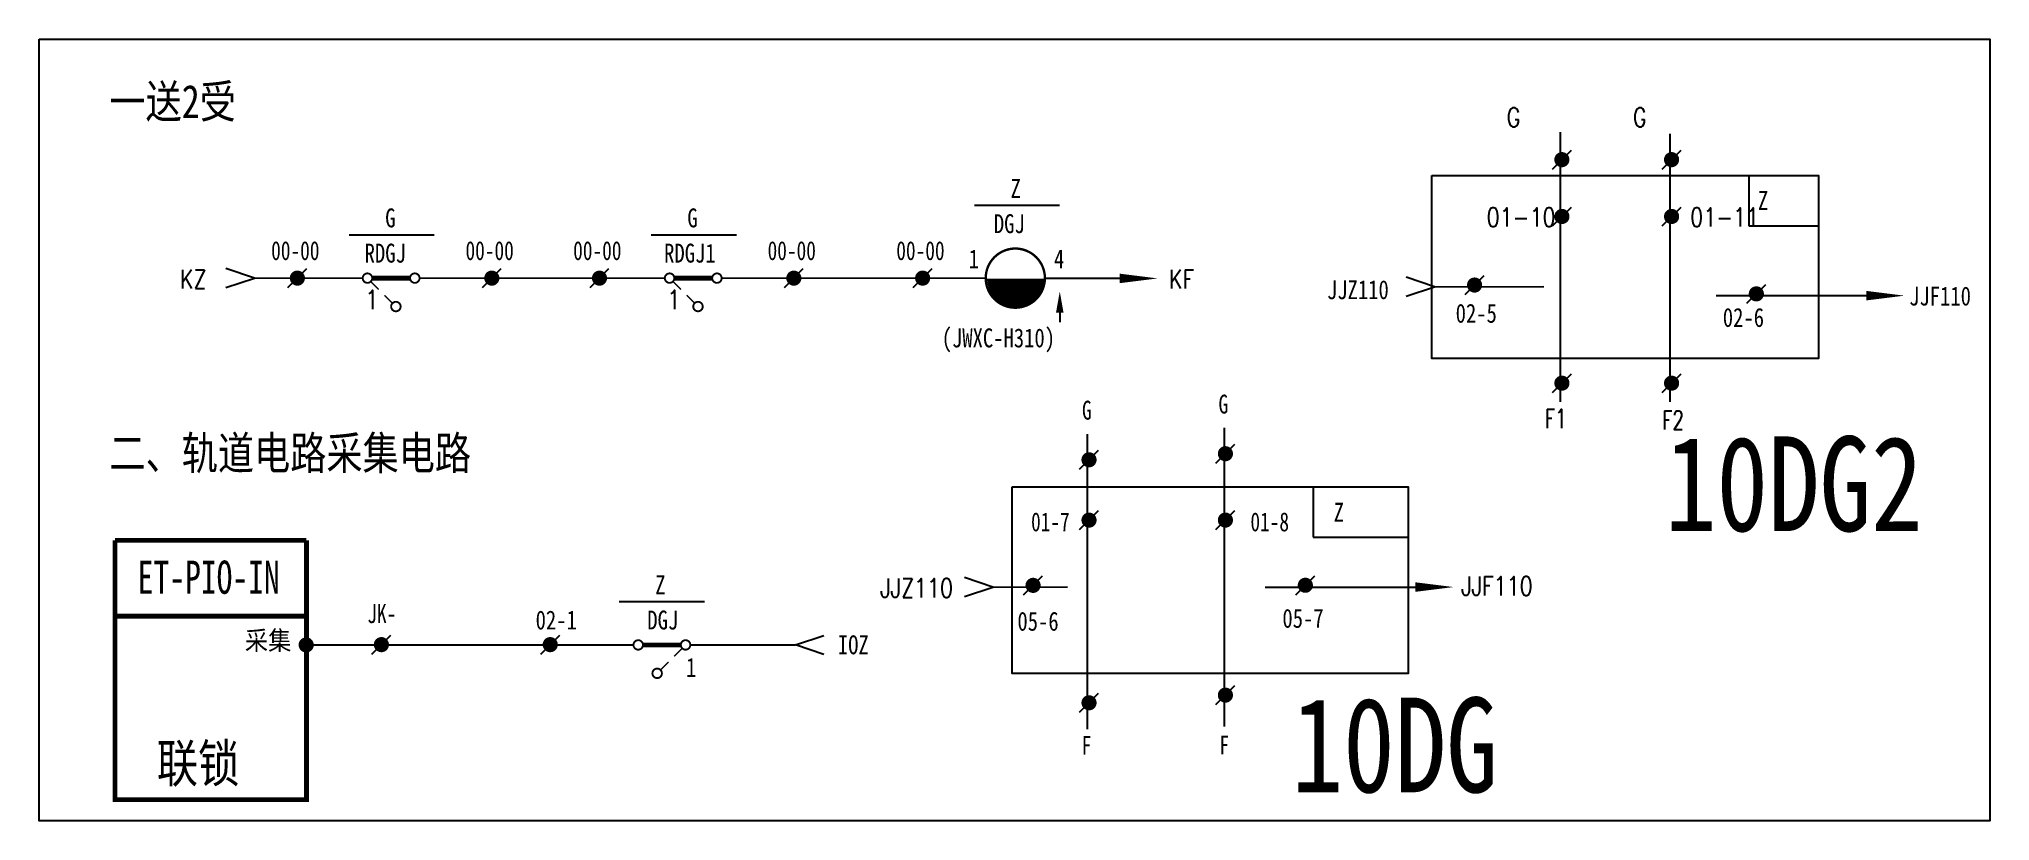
# Model space of a CAD drawing. Extents: x 0 to 206, y 0 to 83.
import ezdxf
from ezdxf.enums import TextEntityAlignment as Align

# ---------------------------------------------------------------- set-up
doc = ezdxf.new("R2010")
doc.units = 0
doc.linetypes.add('DASHED', pattern=[0.75, 0.5, -0.25])
doc.layers.get('0').update_dxf_attribs({"linetype": 'CONTINUOUS'})
doc.layers.add('TIE', color=7, linetype='CONTINUOUS')
doc.layers.add('更换说明', color=6, linetype='CONTINUOUS')
doc.styles.add('CHINESE', font='SimSun.ttf', dxfattribs={"width": 0.9})
doc.styles.add('TB', font='TXT', dxfattribs={"width": 0.8, "bigfont": 'HZTXT'})

# ---------------------------------------------------------------- blocks, each defined once
blk = doc.blocks.new('W22')
at = {"const_width": 0.8}
blk.add_lwpolyline([(-0.4, 0, 1), (0.4, 0, 1)], format="xyb", close=True, dxfattribs=at)
blk = doc.blocks.new('W21')
blk.add_line((-1, -1), (1, 1))
at = {"const_width": 0.8}
blk.add_lwpolyline([(-0.4, 0, 1), (0.4, 0, 1)], format="xyb", close=True, dxfattribs=at)
blk = doc.blocks.new('114')
at = {"const_width": 0.2}
for points in [[(1, 0, -1), (0, 0, -1)], [(6, 0, -1), (5, 0, -1)], [(4, -3, -1), (3, -3, -1)]]:
    blk.add_lwpolyline(points, format="xyb", close=True, dxfattribs=at)
for points, const_width in [([(5, 0), (1, 0)], 0.5), ([(0.85, -0.35), (1.7, -1.2)], 0.15), ([(2.3, -1.8), (3.15, -2.65)], 0.15)]:
    blk.add_lwpolyline(points, dxfattribs=dict(const_width=const_width))
blk.add_lwpolyline([(5.5, -4.5, 0, 0, 0), (5.5, -3.5, 0.8, 0, 0), (5.5, -1.3, 0, 0, 0)], format="xyseb")
at = {"width": 0.8}
for tag, p in [('RELAY', (3, 2.2)), ('0', (0, -2))]:
    blk.add_attdef(tag, text='', height=2, dxfattribs=at).set_placement(p, align=Align.MIDDLE)
blk = doc.blocks.new('W54')
for p, q in [((0, 0), (3, 1)), ((3, -1), (0, 0))]:
    blk.add_line(p, q)
blk = doc.blocks.new('W56')
blk.add_lwpolyline([(-4, 0, 0, 1, 0), (0, 0, 1, 1, 0)], format="xyseb")
blk = doc.blocks.new('W53')
blk.add_line((0, 1), (0, 0))
blk.add_lwpolyline([(0, 3.25, 0, 0.8, 0), (0, 1, 0.8, 0.8, 0)], format="xyseb")

msp = doc.modelspace()

# ---------------------------------------------------------------- linework, layer by layer
at = {"color": 7}
for p, q in [((98.76, 65.02), (107.76, 65.02)), ((32.74, 61.91), (41.74, 61.91)), ((64.63, 61.91), (73.63, 61.91)), ((61.25, 23.17), (70.25, 23.17))]:
    msp.add_line(p, q, dxfattribs=at)
for points in [[(0, 82.57), (206, 82.57), (206, 0), (0, 0)], [(147.06, 68.16), (187.91, 68.16), (187.91, 48.82), (147.06, 48.82)], [(102.75, 35.29), (144.57, 35.29), (144.57, 15.58), (102.75, 15.58)]]:
    msp.add_lwpolyline(points, close=True)
at = {"const_width": 0.25}
msp.add_lwpolyline([(99.96, 57.32, 1), (106.21, 57.32, 1)], format="xyb", close=True, dxfattribs=at)
at = {"const_width": 3}
msp.add_lwpolyline([(101.6, 57.27, 1), (104.6, 57.27)], format="xyb", dxfattribs=at)
at = {"color": 7, "const_width": 0.2}
for points in [[(34.18, 57.32), (22.57, 57.32)], [(54.47, 57.32), (40.24, 57.32)], [(66.08, 57.32), (54.47, 57.32)], [(86.36, 57.32), (72.02, 57.32)], [(99.96, 57.32), (86.36, 57.32)], [(117.12, 57.29), (106.21, 57.29)]]:
    msp.add_lwpolyline(points, dxfattribs=at)
at = {"color": 0}
for points, const_width in [([(8.02, 29.63), (8.02, 2.24), (28.24, 2.24), (28.24, 29.63)], 0.5), ([(62.77, 18.59), (28.24, 18.59)], 0.2), ([(79.87, 18.59), (68.77, 18.59)], 0.2)]:
    msp.add_lwpolyline(points, dxfattribs=dict(at, const_width=const_width))
for points in [[(8.02, 29.63, 0.5, 0.5, 0), (28.24, 29.63, 0.5, 0.5, 0)], [(8.02, 21.63, 0.5, 0.5, 0), (28.24, 21.63, 0.5, 0.5, 0)]]:
    msp.add_lwpolyline(points, format="xyseb", dxfattribs=at)
at = {"layer": 'TIE'}
for p, q in [((147.34, 56.41), (158.88, 56.45)), ((177.08, 55.47), (192.95, 55.47)), ((134.54, 35.29), (134.54, 29.96)), ((134.54, 29.96), (144.57, 29.96)), ((100.71, 24.7), (108.59, 24.74)), ((129.47, 24.7), (145.34, 24.7))]:
    msp.add_line(p, q, dxfattribs=at)
for points in [[(160.6, 72.75), (160.6, 44.26)], [(172.18, 72.55), (172.18, 44.26)], [(125.13, 41.5), (125.13, 9.99)], [(110.67, 40.83), (110.67, 9.68)]]:
    msp.add_lwpolyline(points, dxfattribs=at)
at = {"layer": '更换说明'}
for p, q in [((180.55, 68.16), (180.55, 62.86)), ((180.55, 62.86), (187.91, 62.86))]:
    msp.add_line(p, q, dxfattribs=at)

# ---------------------------------------------------------------- block references
at = {"color": 7}
for p in [(160.8, 69.83), (172.38, 69.83), (160.8, 63.83), (172.38, 63.83), (27.28, 57.32), (47.81, 57.32), (59.18, 57.32), (79.7, 57.32), (93.3, 57.32), (151.58, 56.59), (181.33, 55.66), (160.8, 46.23), (172.38, 46.23), (125.27, 38.78), (110.87, 38.14), (110.87, 31.77), (125.27, 31.77), (104.96, 24.88), (133.71, 24.89), (110.87, 12.48), (125.27, 13.29)]:
    msp.add_blockref('W21', p, dxfattribs=at)
at = {"color": 7, "xscale": -1}
for name, p in [('W54', (22.74, 57.32)), ('W56', (114.12, 57.29)), ('W53', (107.78, 52.66)), ('W54', (147.34, 56.41)), ('W56', (192.95, 55.47)), ('W54', (100.71, 24.7)), ('W56', (145.34, 24.7))]:
    msp.add_blockref(name, p, dxfattribs=at)
for p in [(34.18, 57.32), (66.08, 57.32)]:
    msp.add_blockref('114', p)
at = {"color": 0}
for name, p in [('W22', (28.21, 18.59)), ('W21', (36.15, 18.62)), ('W21', (53.98, 18.62))]:
    msp.add_blockref(name, p, dxfattribs=at)
at = {"xscale": -1}
msp.add_blockref('114', (68.77, 18.59), dxfattribs=at)
at = {"color": 0, "linetype": 'DASHED'}
msp.add_blockref('W54', (79.87, 18.59), dxfattribs=at)

# ---------------------------------------------------------------- texts
at = {"color": 0, "style": 'CHINESE'}
for s, height, width, p in [('一送2受', 3.5, 0.8, (7.43, 74.22)), ('二、轨道电路采集电路', 3.5, 0.8, (7.43, 37.1)), ('ET-PIO-IN', 3.5, 0.7, (10.42, 23.99)), ('联锁', 4, 0.8, (12.43, 4.09))]:
    msp.add_text(s, height=height, dxfattribs=dict(at, width=width)).set_placement(p)
at = {"color": 6, "width": 0.8}
for s, p in [('Z', (103.13, 66.79)), ('G', (37.1, 63.68)), ('Z', (65.61, 24.94))]:
    msp.add_text(s, height=2, dxfattribs=at).set_placement(p, align=Align.MIDDLE)
at = {"color": 2, "width": 0.8}
msp.add_text('Z', height=2, dxfattribs=at).set_placement((181.5, 64.52))
msp.add_text('G', height=2, dxfattribs=at).set_placement((69, 63.68), align=Align.MIDDLE)
at = {"color": 0, "width": 0.8}
for s, p in [('DGJ', (100.82, 62.07)), ('RDGJ', (34.38, 58.96)), ('RDGJ1', (66, 58.96)), ('(JWXC-H310)', (95.31, 50.01))]:
    msp.add_text(s, height=2, dxfattribs=at).set_placement(p)
for s, p in [('1', (98.71, 58.35)), ('4', (107.71, 58.35)), ('DGJ', (65.86, 20.22)), ('1', (68.86, 15.22))]:
    msp.add_text(s, height=2, dxfattribs=at).set_placement(p, align=Align.CENTER)
at = {"color": 7, "style": 'TB', "width": 0.8}
for s, p in [('KF', (119.29, 56.21)), ('1', (34.46, 54.04)), ('1', (66.35, 54.04))]:
    msp.add_text(s, height=2, dxfattribs=at).set_placement(p)
at = {"color": 6, "style": 'CHINESE', "width": 0.8}
for s, p in [('10DG2', (171.68, 30.61)), ('10DG', (132.26, 3.03))]:
    msp.add_text(s, height=10, dxfattribs=at).set_placement(p)
at = {"color": 6, "width": 0.8}
msp.add_text('Z', height=2, dxfattribs=at).set_placement((136.7, 32.6), align=Align.MIDDLE_LEFT)
at = {"color": 0, "style": 'CHINESE', "width": 0.9}
msp.add_text('采集', height=2, dxfattribs=at).set_placement((24.19, 18.06), align=Align.CENTER)
at = {"color": 0, "width": 0.8}
msp.add_text('IOZ', height=2, dxfattribs=at).set_placement((84.35, 18.6), align=Align.MIDDLE_LEFT)
at = {"layer": 'TIE', "color": 2, "style": 'TB', "width": 0.8}
for s, p in [('G', (154.97, 73.3)), ('G', (168.3, 73.3)), ('01-10', (152.86, 62.76)), ('01-11', (174.35, 62.76))]:
    msp.add_text(s, height=2, dxfattribs=at).set_placement(p)
at = {"layer": 'TIE', "color": 3, "width": 0.75}
for p in [(27.06, 60.21), (47.58, 60.21), (58.95, 60.21), (79.48, 60.21), (93.07, 60.21)]:
    msp.add_text('00-00', height=2, dxfattribs=at).set_placement(p, align=Align.MIDDLE)
at = {"layer": 'TIE', "color": 1, "style": 'TB', "width": 0.8}
for s, p in [('KZ', (14.86, 56.21)), ('JJZ110', (88.83, 23.6)), ('JJF110', (150.17, 23.81))]:
    msp.add_text(s, height=2, dxfattribs=at).set_placement(p)
at = {"layer": 'TIE', "color": 1, "width": 0.8}
for s, p in [('JJZ110', (135.99, 56.1)), ('JJF110', (197.46, 55.43))]:
    msp.add_text(s, height=2, dxfattribs=at).set_placement(p, align=Align.MIDDLE_LEFT)
at = {"layer": 'TIE', "color": 3, "width": 0.8}
for s, p in [('02-5', (149.58, 53.61)), ('02-6', (177.79, 53.17))]:
    msp.add_text(s, height=2, dxfattribs=at).set_placement(p, align=Align.MIDDLE_LEFT)
at = {"layer": 'TIE', "color": 2, "width": 0.75}
for s, p in [('G', (110.64, 43.38)), ('G', (125.05, 44.02)), ('F', (110.6, 7.99)), ('F', (125.15, 8.02))]:
    msp.add_text(s, height=2, dxfattribs=at).set_placement(p, align=Align.MIDDLE)
at = {"layer": 'TIE', "color": 2, "style": 'TB', "width": 0.7}
for s, p in [('F1', (160.15, 42.48)), ('F2', (172.53, 42.32))]:
    msp.add_text(s, height=2, dxfattribs=at).set_placement(p, align=Align.MIDDLE)
at = {"layer": 'TIE', "color": 6, "width": 0.75}
for s, p in [('01-7', (106.79, 31.57)), ('01-8', (129.95, 31.57))]:
    msp.add_text(s, height=2, dxfattribs=at).set_placement(p, align=Align.MIDDLE)
at = {"layer": 'TIE', "color": 1, "width": 0.75}
msp.add_text('JK-', height=2, dxfattribs=at).set_placement((34.66, 20.9))
at = {"layer": 'TIE', "color": 3, "width": 0.8}
msp.add_text('02-1', height=2, dxfattribs=at).set_placement((54.61, 20.22), align=Align.CENTER)
at = {"layer": 'TIE', "color": 2, "width": 0.8}
for s, p in [('05-6', (103.31, 21.09)), ('05-7', (131.29, 21.4))]:
    msp.add_text(s, height=2, dxfattribs=at).set_placement(p, align=Align.MIDDLE_LEFT)

doc.saveas('drawing.dxf')
